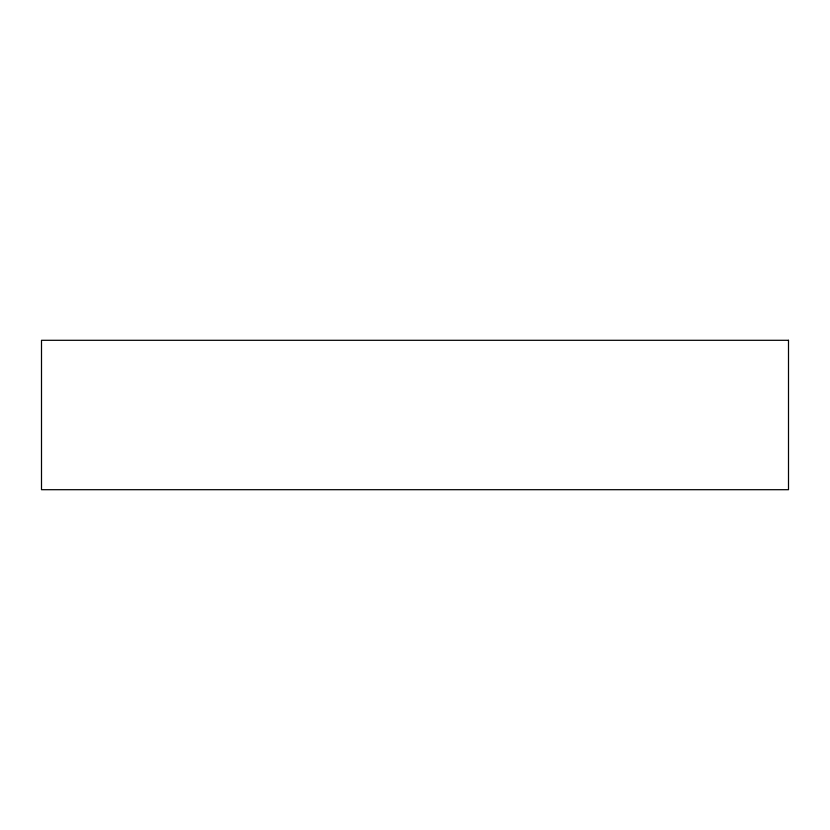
<?xml version="1.0" encoding="UTF-8"?>
<svg xmlns="http://www.w3.org/2000/svg" width="830" height="830" viewBox="0 0 830 830"><rect width="100%" height="100%" fill="white"/><g stroke="black" fill="none" stroke-linecap="round" stroke-linejoin="round"><path stroke-width="1.25" d="M788.5 340.3L41.5 340.3L41.5 489.7L788.5 489.7L788.5 340.3"/></g></svg>
